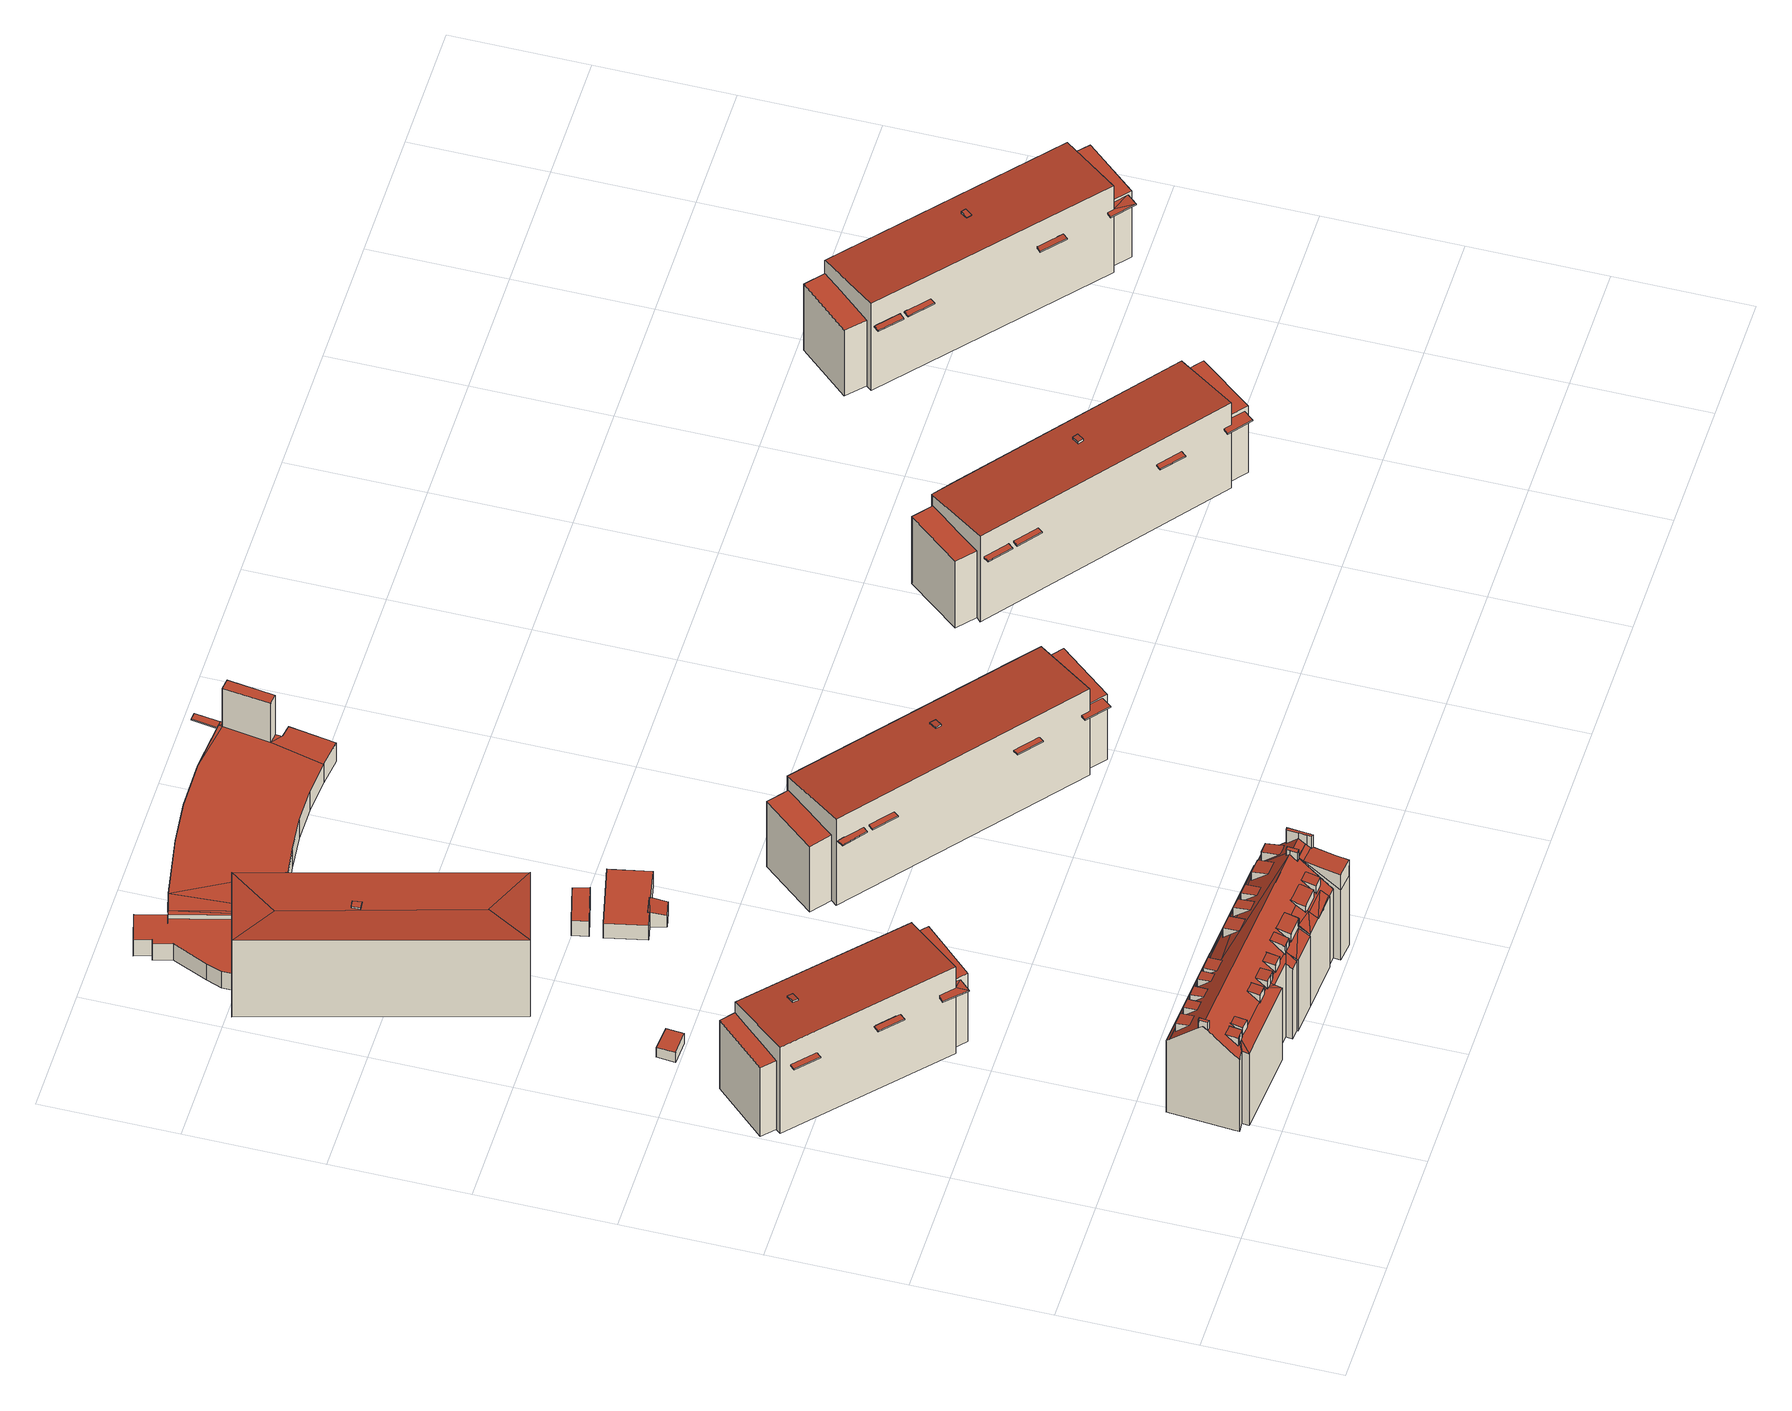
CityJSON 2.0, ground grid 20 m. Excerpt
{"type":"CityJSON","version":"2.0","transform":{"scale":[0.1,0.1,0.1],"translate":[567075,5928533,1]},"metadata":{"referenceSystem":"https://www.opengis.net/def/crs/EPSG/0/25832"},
"CityObjects":{
"building1":{"type":"Building","attributes":{"Grundfläche 2D":"353.956125","Grundhöhe NN":"1.673"},"children":["building1-1","building1-2","building1-3","building1-4","building1-5","building1-6"],"geometry":[{"type":"Solid","lod":"3","boundaries":[[[[0,1,2,3,4]],[[5,6,7,8]],[[9,10,11,12]],[[13,4,3,7,6,14]],[[15,16,17,0,4,13]],[[15,18,19,20,9,12,21,22,2,1,0,17,16]],[[7,3,2,22,23]],[[8,7,23,24]],[[5,8,24,25]],[[6,5,25,14]],[[9,20,19,18,26,10]],[[11,10,26,27]],[[12,11,27,21]],[[26,18,15,13,14,25,24,23,22,21,27]]]],"semantics":{"surfaces":[{"type":"RoofSurface"},{"type":"WallSurface"},{"type":"GroundSurface"}],"values":[[0,0,0,1,1,1,1,1,1,1,1,1,1,2]]}}]},
"building1-1":{"type":"BuildingInstallation","parents":["building1"],"geometry":[{"type":"MultiSurface","lod":"3","boundaries":[[[28,29,30,31]],[[31,30,32,33]],[[28,31,33,34]],[[29,28,34,35]],[[30,29,35,32]]],"semantics":{"surfaces":[{"type":"RoofSurface"},{"type":"WallSurface"}],"values":[0,1,1,1,1]}}]},
"building1-2":{"type":"BuildingInstallation","parents":["building1"],"geometry":[{"type":"MultiSurface","lod":"3","boundaries":[[[36,37,38,39]],[[40,41,38,37]],[[41,42,39,38]],[[42,43,36,39]],[[43,40,37,36]],[[40,43,42,41]]],"semantics":{"surfaces":[{"type":"RoofSurface"},{"type":"WallSurface"},{"type":"OuterCeilingSurface"}],"values":[0,1,1,1,1,2]}}]},
"building1-3":{"type":"BuildingInstallation","parents":["building1"],"geometry":[{"type":"MultiSurface","lod":"3","boundaries":[[[44,45,46,47]],[[48,49,45,44]],[[49,50,46,45]],[[50,51,47,46]],[[51,48,44,47]],[[49,48,51,50]]],"semantics":{"surfaces":[{"type":"RoofSurface"},{"type":"WallSurface"},{"type":"OuterCeilingSurface"}],"values":[0,1,1,1,1,2]}}]},
"building1-4":{"type":"BuildingInstallation","parents":["building1"],"geometry":[{"type":"MultiSurface","lod":"3","boundaries":[[[52,53,54,55]],[[56,57,55,54]],[[57,58,52,55]],[[58,59,53,52]],[[59,56,54,53]],[[59,58,57,56]]],"semantics":{"surfaces":[{"type":"RoofSurface"},{"type":"WallSurface"},{"type":"OuterCeilingSurface"}],"values":[0,1,1,1,1,2]}}]},
"building1-5":{"type":"BuildingInstallation","parents":["building1"],"geometry":[{"type":"MultiSurface","lod":"3","boundaries":[[[20,17,60]],[[17,61,60]],[[17,62,63,61]],[[60,64,19,20]],[[20,19,16,17]],[[17,16,65,62]],[[63,62,65,66]],[[61,63,66,67]],[[60,61,67,64]],[[66,65,16,19,64,67]]],"semantics":{"surfaces":[{"type":"RoofSurface"},{"type":"WallSurface"},{"type":"OuterCeilingSurface"}],"values":[0,0,0,1,1,1,1,1,1,2]}}]},
"building1-6":{"type":"BuildingInstallation","parents":["building1"],"geometry":[{"type":"MultiSurface","lod":"3","boundaries":[[[68,69,70,71]],[[72,73,71,70]],[[73,74,68,71]],[[74,75,69,68]],[[75,72,70,69]],[[75,74,73,72]]],"semantics":{"surfaces":[{"type":"RoofSurface"},{"type":"WallSurface"},{"type":"OuterCeilingSurface"}],"values":[0,1,1,1,1,2]}}]},
"building2":{"type":"Building","attributes":{"Grundfläche 2D":"9.606628","Grundhöhe NN":"1.674"},"geometry":[{"type":"Solid","lod":"3","boundaries":[[[[76,77,78,79]],[[80,81,79,78]],[[81,82,76,79]],[[82,83,77,76]],[[83,80,78,77]],[[83,82,81,80]]]],"semantics":{"surfaces":[{"type":"RoofSurface"},{"type":"WallSurface"},{"type":"GroundSurface"}],"values":[[0,1,1,1,1,2]]}}]},
"building3":{"type":"Building","attributes":{"Grundfläche 2D":"370.224637","Grundhöhe NN":"1.742"},"children":["building3-1","building3-2","building3-3","building3-4","building3-5","building3-6","building3-7","building3-8","building3-9","building3-10","building3-11","building3-12","building3-13","building3-14","building3-15","building3-16","building3-17","building3-18","building3-19","building3-20"],"geometry":[{"type":"Solid","lod":"3","boundaries":[[[[84,85,86]],[[87,88,84,89,90,91]],[[92,93,88,87,91,94]],[[88,85,84]],[[95,90,89]],[[96,97,98,99]],[[100,101,99,98,97]],[[102,103,104,105,106,107,108,99,101,100,109,110]],[[111,112,102,110,109]],[[113,102,112,111]],[[114,115,116,117,118,102,113,111,119,120]],[[121,122,123,114,120,119]],[[124,125,126,127]],[[128,129,130]],[[131,94,91,132,91,90,133,134,135,136,97,96,99,108,107,106,105,104,103,102,118,117,116,115,114,137,138,139,140,141,142,143,144,145,146,147,148,149]],[[150,94,131]],[[92,94,150]],[[127,139,138,137,114,123,124,127,138]],[[90,95,133]],[[146,129,128]],[[146,145,129]],[[142,141,140,151,152,153,154,143]],[[155,156,153,152,151]],[[151,157,155]],[[156,155,157]],[[158,153,156]],[[114,123,122,124,123]],[[147,146,128]],[[140,139,151]],[[151,139,127,157]],[[157,127,126,156]],[[158,129,145,144,143,154,153]],[[159,160,136,135,134,133,95,89,84,86,161,162]],[[97,136,160,163]],[[100,97,163,164]],[[109,100,164,165]],[[111,109,165,166]],[[119,111,166,167]],[[121,119,167,168]],[[122,121,168,169]],[[124,122,169,170,125]],[[126,125,170,171]],[[172,173,130,129,158,156,126,171]],[[147,128,130,173,174]],[[148,147,174,175]],[[176,85,88,93,92,150,131,149,148,175,177]],[[86,85,176,161]],[[171,170,169,168,167,166,165,164,163,160,159,162,161,176,177,175,174,173,172]]]],"semantics":{"surfaces":[{"type":"RoofSurface"},{"type":"WallSurface"},{"type":"GroundSurface"}],"values":[[0,0,0,0,0,0,0,0,0,0,0,0,0,0,0,0,0,0,0,0,0,0,0,0,0,0,1,1,1,1,1,1,1,1,1,1,1,1,1,1,1,1,1,1,1,1,1,2]]}}]},
"building3-1":{"type":"BuildingInstallation","parents":["building3"],"geometry":[{"type":"MultiSurface","lod":"3","boundaries":[[[178,179,180,181]],[[179,182,180]],[[181,183,178]],[[179,178,183,182]]],"semantics":{"surfaces":[{"type":"RoofSurface"},{"type":"WallSurface"}],"values":[0,1,1,1]}}]},
"building3-2":{"type":"BuildingInstallation","parents":["building3"],"geometry":[{"type":"MultiSurface","lod":"3","boundaries":[[[184,185,186,187]],[[185,188,186]],[[187,189,184]],[[185,184,189,188]]],"semantics":{"surfaces":[{"type":"RoofSurface"},{"type":"WallSurface"}],"values":[0,1,1,1]}}]},
"building3-3":{"type":"BuildingInstallation","parents":["building3"],"geometry":[{"type":"MultiSurface","lod":"3","boundaries":[[[190,191,192,193,194,195,196,197,198]],[[199,200,137,191,190,198]],[[195,194,193,192,115,201]],[[197,196,195,201,120,123]],[[123,199,198,197]]],"semantics":{"surfaces":[{"type":"RoofSurface"},{"type":"WallSurface"}],"values":[0,1,1,1,1]}}]},
"building3-4":{"type":"BuildingInstallation","parents":["building3"],"geometry":[{"type":"MultiSurface","lod":"3","boundaries":[[[202,203,204,205,206,207,208,209,210]],[[211,202,210]],[[212,208,207,206,205,142,213]],[[211,210,209,208,212,154,144]]],"semantics":{"surfaces":[{"type":"RoofSurface"},{"type":"WallSurface"}],"values":[0,1,1,1]}}]},
"building3-5":{"type":"BuildingInstallation","parents":["building3"],"geometry":[{"type":"MultiSurface","lod":"3","boundaries":[[[214,215,216,217,218,219,220]],[[215,214,220,221,132]],[[222,217,216]],[[223,221,220,219,218,217,222,224]]],"semantics":{"surfaces":[{"type":"RoofSurface"},{"type":"WallSurface"}],"values":[0,1,1,1]}}]},
"building3-6":{"type":"BuildingInstallation","parents":["building3"],"geometry":[{"type":"MultiSurface","lod":"3","boundaries":[[[225,226,227,228]],[[228,227,229]],[[226,225,230,231]],[[229,227,226,231]]],"semantics":{"surfaces":[{"type":"RoofSurface"},{"type":"WallSurface"}],"values":[0,1,1,1]}}]},
"building3-7":{"type":"BuildingInstallation","parents":["building3"],"geometry":[{"type":"MultiSurface","lod":"3","boundaries":[[[232,233,234,235,236,237]],[[238,237,236,239]],[[240,235,234,233,87]],[[240,239,236,235]]],"semantics":{"surfaces":[{"type":"RoofSurface"},{"type":"WallSurface"}],"values":[0,1,1,1]}}]},
"building3-8":{"type":"BuildingInstallation","parents":["building3"],"geometry":[{"type":"MultiSurface","lod":"3","boundaries":[[[241,242,243,244,245]],[[241,245,246,106,242]],[[107,244,243]],[[107,246,245,244]]],"semantics":{"surfaces":[{"type":"RoofSurface"},{"type":"WallSurface"}],"values":[0,1,1,1]}}]},
"building3-9":{"type":"BuildingInstallation","parents":["building3"],"geometry":[{"type":"MultiSurface","lod":"3","boundaries":[[[247,248,249,250,251,252]],[[253,247,252]],[[251,250,254]],[[254,253,252,251]]],"semantics":{"surfaces":[{"type":"RoofSurface"},{"type":"WallSurface"}],"values":[0,1,1,1]}}]},
"building3-10":{"type":"BuildingInstallation","parents":["building3"],"geometry":[{"type":"MultiSurface","lod":"3","boundaries":[[[255,256,257,258]],[[256,259,257]],[[258,260,255]],[[256,255,260,259]]],"semantics":{"surfaces":[{"type":"RoofSurface"},{"type":"WallSurface"}],"values":[0,1,1,1]}}]},
"building3-11":{"type":"BuildingInstallation","parents":["building3"],"geometry":[{"type":"MultiSurface","lod":"3","boundaries":[[[261,262,263,264,265,266]],[[262,261,266,267,104]],[[105,268,265,264,263]],[[268,267,266,265]]],"semantics":{"surfaces":[{"type":"RoofSurface"},{"type":"WallSurface"}],"values":[0,1,1,1]}}]},
"building3-12":{"type":"BuildingInstallation","parents":["building3"],"geometry":[{"type":"MultiSurface","lod":"3","boundaries":[[[269,270,271]],[[270,269,272,273,274,275,276]],[[271,152,277,141,272,269]],[[274,273,138]],[[138,278,275,274]],[[278,127,157,276,275]],[[157,155,270,276]],[[155,152,271,270]]],"semantics":{"surfaces":[{"type":"RoofSurface"},{"type":"WallSurface"}],"values":[0,0,1,1,1,1,1,1]}}]},
"building3-13":{"type":"BuildingInstallation","parents":["building3"],"geometry":[{"type":"MultiSurface","lod":"3","boundaries":[[[279,280,281,282,283]],[[284,279,283,285]],[[286,287,282,281,280,288]],[[287,285,283,282]]],"semantics":{"surfaces":[{"type":"RoofSurface"},{"type":"WallSurface"}],"values":[0,1,1,1]}}]},
"building3-14":{"type":"BuildingInstallation","parents":["building3"],"geometry":[{"type":"MultiSurface","lod":"3","boundaries":[[[289,290,291,292,293,294]],[[133,295,289,294]],[[295,296,90,297,292,291,290,289]],[[293,292,297,89]],[[89,95,133,294,293]]],"semantics":{"surfaces":[{"type":"RoofSurface"},{"type":"WallSurface"}],"values":[0,1,1,1,1]}}]},
"building3-15":{"type":"BuildingInstallation","parents":["building3"],"geometry":[{"type":"MultiSurface","lod":"3","boundaries":[[[298,299,300,301]],[[300,302,303,301]],[[304,299,298,305]],[[304,302,300,299]]],"semantics":{"surfaces":[{"type":"RoofSurface"},{"type":"WallSurface"}],"values":[0,1,1,1]}}]},
"building3-16":{"type":"BuildingInstallation","parents":["building3"],"geometry":[{"type":"MultiSurface","lod":"3","boundaries":[[[306,307,308,309,310,311,312,313]],[[108,307,306]],[[309,308,314,310]],[[314,96,311,310]],[[101,108,306,313,312,311,96,98]]],"semantics":{"surfaces":[{"type":"RoofSurface"},{"type":"WallSurface"}],"values":[0,1,1,1,1]}}]},
"building3-17":{"type":"BuildingInstallation","parents":["building3"],"geometry":[{"type":"MultiSurface","lod":"3","boundaries":[[[315,316,317,318,319]],[[320,321,316,315,319]],[[322,318,317,323]],[[322,320,319,318]]],"semantics":{"surfaces":[{"type":"RoofSurface"},{"type":"WallSurface"}],"values":[0,1,1,1]}}]},
"building3-18":{"type":"BuildingInstallation","parents":["building3"],"geometry":[{"type":"MultiSurface","lod":"3","boundaries":[[[324,325,326,327,328,329,330,331,332,333]],[[334,118,327,326,325]],[[103,335,331,330,329]],[[113,324,333,332,331,335,110,112]],[[113,334,325,324]]],"semantics":{"surfaces":[{"type":"RoofSurface"},{"type":"WallSurface"}],"values":[0,1,1,1,1]}}]},
"building3-19":{"type":"BuildingInstallation","parents":["building3"],"geometry":[{"type":"MultiSurface","lod":"3","boundaries":[[[336,337,338,339,340,341]],[[339,131,150,92,340]],[[341,340,92,342]],[[342,91,336,341]],[[337,336,91,343]],[[339,338,337,343,344,131]]],"semantics":{"surfaces":[{"type":"RoofSurface"},{"type":"WallSurface"}],"values":[0,1,1,1,1,1]}}]},
"building3-20":{"type":"BuildingInstallation","parents":["building3"],"geometry":[{"type":"MultiSurface","lod":"3","boundaries":[[[345,346,347,348,349,350]],[[351,116,346,345,350]],[[117,352,349,348,347]],[[352,351,350,349]]],"semantics":{"surfaces":[{"type":"RoofSurface"},{"type":"WallSurface"}],"values":[0,1,1,1]}}]},
"building4":{"type":"Building","attributes":{"Grundfläche 2D":"482.556884","Grundhöhe NN":"1.770"},"children":["building4-1"],"geometry":[{"type":"Solid","lod":"3","boundaries":[[[[353,354,355]],[[356,357,354,353]],[[358,357,356]],[[354,357,358,359,355]],[[353,355,360,361]],[[356,353,361,362]],[[358,356,362,363]],[[355,359,358,363,360]],[[361,360,363,362]]]],"semantics":{"surfaces":[{"type":"RoofSurface"},{"type":"WallSurface"},{"type":"GroundSurface"}],"values":[[0,0,0,0,1,1,1,1,2]]}}]},
"building4-1":{"type":"BuildingInstallation","parents":["building4"],"geometry":[{"type":"MultiSurface","lod":"3","boundaries":[[[364,365,366,367]],[[367,366,368,369]],[[364,367,369,370]],[[365,364,370,371]],[[366,365,371,368]]],"semantics":{"surfaces":[{"type":"RoofSurface"},{"type":"WallSurface"}],"values":[0,1,1,1,1]}}]},
"building5":{"type":"Building","attributes":{"Grundfläche 2D":"34.610165","Grundhöhe NN":"1.670"},"children":["building5-1","building5-2"],"geometry":[{"type":"MultiSurface","lod":"3","boundaries":[[[372,373,374,375,376,377,378,379,380]],[[381,382,383,384,385,386,387,388,150,389,390,391]],[[392,390,389,150,393,394]],[[394,395,392,394,393]],[[379,378,396,397,398,395,394,393,399,380]],[[374,400,401,402,376,375]],[[403,373,372,380]],[[403,400,374,373]],[[385,384,383,382,404,177]],[[399,393,150,388,387,386,385,177,405,403,380]],[[400,403,405,406]],[[402,401,400,406,407,408,409,410,411,412,404,382,381,391,390,392,395,398,397,396]],[[411,410,409,408,407,406,405,177,404,412]]],"semantics":{"surfaces":[{"type":"RoofSurface"},{"type":"WallSurface"},{"type":"GroundSurface"}],"values":[0,0,0,0,0,1,1,1,1,1,1,1,2]}}]},
"building5-1":{"type":"BuildingInstallation","parents":["building5"],"geometry":[{"type":"MultiSurface","lod":"3","boundaries":[[[413,414,415,416,417,418,419,420,421,422]],[[415,414,413,422,423,416]],[[417,418,417,416]],[[424,420,419]],[[422,421,420,424,423]]],"semantics":{"surfaces":[{"type":"RoofSurface"},{"type":"WallSurface"}],"values":[0,1,1,1,1]}}]},
"building5-2":{"type":"BuildingInstallation","parents":["building5"],"geometry":[{"type":"MultiSurface","lod":"3","boundaries":[[[425,426,427,428,429,430,431,432,433,434,435,436,437]],[[391,438,429,428]],[[429,438,389,430]],[[389,439,394,440,433,432,431,430]],[[377,435,434,433,440,441,378]],[[436,435,377,376]],[[397,398,395,392,390,391,428,427,426,425,437,436,376]],[[376,402,396]],[[376,396,397]]],"semantics":{"surfaces":[{"type":"RoofSurface"},{"type":"WallSurface"}],"values":[0,1,1,1,1,1,1,1,1]}}]},
"building6":{"type":"Building","attributes":{"Grundfläche 2D":"6.588589","Grundhöhe NN":"1.649"},"geometry":[{"type":"Solid","lod":"3","boundaries":[[[[442,443,444]],[[445,446,447,443,442,448]],[[449,450,444,443]],[[451,452,447,446]],[[450,453,454,448,442,444]],[[454,455,445,448]],[[455,451,446,445]],[[452,449,443,447]],[[451,455,454,453,450,449,452]]]],"semantics":{"surfaces":[{"type":"RoofSurface"},{"type":"WallSurface"},{"type":"GroundSurface"}],"values":[[0,0,1,1,1,1,1,1,2]]}}]},
"building7":{"type":"Building","attributes":{"Grundfläche 2D":"14.353168","Grundhöhe NN":"1.581"},"geometry":[{"type":"Solid","lod":"3","boundaries":[[[[456,457,458,459]],[[460,461,459,458]],[[461,462,456,459]],[[462,463,457,456]],[[463,460,458,457]],[[463,462,461,460]]]],"semantics":{"surfaces":[{"type":"RoofSurface"},{"type":"WallSurface"},{"type":"GroundSurface"}],"values":[[0,1,1,1,1,2]]}}]},
"building8":{"type":"Building","attributes":{"Grundfläche 2D":"58.931678","Grundhöhe NN":"1.569"},"geometry":[{"type":"Solid","lod":"3","boundaries":[[[[464,465,466,467,444,443,447,446,468]],[[469,470,465,464]],[[470,471,466,465]],[[471,453,467,466]],[[453,450,444,467]],[[450,449,443,444]],[[449,452,447,443]],[[452,451,472,468,446,447]],[[472,469,464,468]],[[471,470,469,472,451,452,449,450,453]]]],"semantics":{"surfaces":[{"type":"RoofSurface"},{"type":"WallSurface"},{"type":"GroundSurface"}],"values":[[0,1,1,1,1,1,1,1,1,2]]}}]},
"building9":{"type":"Building","attributes":{"Grundfläche 2D":"646.373906","Grundhöhe NN":"1.787"},"children":["building9-1"],"geometry":[{"type":"Solid","lod":"3","boundaries":[[[[473,474,475,476,477,478,479,480,481,482,483,484,485,486,487,488,489,490]],[[491,492,493,494,495,496]],[[497,498,496]],[[498,491,496]],[[499,500,498,497,501,502,503,504,505,506,507]],[[508,509,503]],[[509,504,503]],[[508,510,511]],[[511,509,508]],[[500,499,512,513,514]],[[515,500,514]],[[516,517,518,519]],[[481,520,521,484,483,482]],[[522,517,516,515,523,524,525]],[[524,526,527,528,492,491,498,518,517,522,525]],[[518,498,500,519]],[[519,500,515,516]],[[480,479,529,360]],[[481,480,360,530]],[[484,531,532,485]],[[486,485,532,533]],[[490,489,534,535]],[[473,490,535,536]],[[474,473,536,537]],[[475,474,537,538]],[[479,478,539,529]],[[478,477,540,539]],[[476,475,538,541]],[[477,476,541,540]],[[528,492,528,527,526,527]],[[542,493,492,528,527,526,543,544]],[[545,494,493,542,544,543,546,547]],[[497,496,495,494,545,547,546,548,549]],[[501,497,549,550]],[[502,501,550,551]],[[503,502,551,552]],[[488,510,508,503,552,534,489]],[[510,488,487,511]],[[553,504,509,511,487,486,533]],[[505,504,553,554]],[[506,505,554,555]],[[507,506,555,556]],[[499,507,556,557]],[[512,499,557,558]],[[513,512,558,559]],[[514,513,559,560]],[[515,514,560,523]],[[520,481,530,561]],[[521,520,561,562]],[[484,521,562,531]],[[554,553,533,532,531,562,561,530,360,529,539,540,541,538,537,536,535,534,552,551,550,549,548,546,543,526,524,523,560,559,558,557,556,555]]]],"semantics":{"surfaces":[{"type":"RoofSurface"},{"type":"WallSurface"},{"type":"GroundSurface"}],"values":[[0,0,0,0,0,0,0,0,0,0,0,0,0,1,1,1,1,1,1,1,1,1,1,1,1,1,1,1,1,1,1,1,1,1,1,1,1,1,1,1,1,1,1,1,1,1,1,1,1,1,2]]}}]},
"building9-1":{"type":"BuildingInstallation","parents":["building9"],"geometry":[{"type":"MultiSurface","lod":"3","boundaries":[[[563,564,545,542,528,522,565]],[[525,566,565,522]],[[567,547,545,564]],[[547,544,542,545]],[[527,525,522,528]],[[544,527,528,542]],[[566,568,563,565]],[[568,567,564,563]],[[568,566,525,527,544,547,567]]],"semantics":{"surfaces":[{"type":"RoofSurface"},{"type":"WallSurface"},{"type":"OuterCeilingSurface"}],"values":[0,1,1,1,1,1,1,1,2]}}]},
"building10":{"type":"Building","attributes":{"Grundfläche 2D":"526.673088","Grundhöhe NN":"1.873"},"children":["building10-1","building10-2","building10-3","building10-4","building10-5","building10-6","building10-7","building10-8"],"geometry":[{"type":"Solid","lod":"3","boundaries":[[[[569,570,571,572,573,574]],[[575,576,577,578]],[[579,580,581,582]],[[576,583,584,569,574,585,586,577]],[[587,588,570,569,584,589]],[[589,590,591,592,579,582,593,594,572,571,570,588,587]],[[574,573,572,594,585]],[[579,592,591,590,595,580]],[[581,580,595,596]],[[582,581,596,593]],[[578,577,586,597]],[[575,578,597,598]],[[576,575,598,583]],[[597,586,585,594,593,596,595,590,589,584,583,598]]]],"semantics":{"surfaces":[{"type":"RoofSurface"},{"type":"WallSurface"},{"type":"GroundSurface"}],"values":[[0,0,0,1,1,1,1,1,1,1,1,1,1,2]]}}]},
"building10-1":{"type":"BuildingInstallation","parents":["building10"],"geometry":[{"type":"MultiSurface","lod":"3","boundaries":[[[599,600,601,602]],[[602,601,603,604]],[[599,602,604,605]],[[600,599,605,606]],[[601,600,606,603]]],"semantics":{"surfaces":[{"type":"RoofSurface"},{"type":"WallSurface"}],"values":[0,1,1,1,1]}}]},
"building10-2":{"type":"BuildingInstallation","parents":["building10"],"geometry":[{"type":"MultiSurface","lod":"3","boundaries":[[[607,608,609,610]],[[611,612,610,609]],[[612,613,607,610]],[[613,614,608,607]],[[614,611,609,608]],[[614,613,612,611]]],"semantics":{"surfaces":[{"type":"RoofSurface"},{"type":"WallSurface"},{"type":"OuterCeilingSurface"}],"values":[0,1,1,1,1,2]}}]},
"building10-3":{"type":"BuildingInstallation","parents":["building10"],"geometry":[{"type":"MultiSurface","lod":"3","boundaries":[[[615,616,617,618]],[[618,617,619,620]],[[615,618,620,621]],[[616,615,621,622]],[[622,619,617,616]],[[622,621,620,619]]],"semantics":{"surfaces":[{"type":"RoofSurface"},{"type":"WallSurface"},{"type":"OuterCeilingSurface"}],"values":[0,1,1,1,1,2]}}]},
"building10-4":{"type":"BuildingInstallation","parents":["building10"],"geometry":[{"type":"MultiSurface","lod":"3","boundaries":[[[623,624,625,626]],[[627,628,624,623]],[[628,629,625,624]],[[629,630,626,625]],[[630,627,623,626]],[[628,627,630,629]]],"semantics":{"surfaces":[{"type":"RoofSurface"},{"type":"WallSurface"},{"type":"OuterCeilingSurface"}],"values":[0,1,1,1,1,2]}}]},
"building10-5":{"type":"BuildingInstallation","parents":["building10"],"geometry":[{"type":"MultiSurface","lod":"3","boundaries":[[[631,632,633,634]],[[635,636,634,633]],[[636,637,631,634]],[[637,638,632,631]],[[638,635,633,632]],[[638,637,636,635]]],"semantics":{"surfaces":[{"type":"RoofSurface"},{"type":"WallSurface"},{"type":"OuterCeilingSurface"}],"values":[0,1,1,1,1,2]}}]},
"building10-6":{"type":"BuildingInstallation","parents":["building10"],"geometry":[{"type":"MultiSurface","lod":"3","boundaries":[[[639,640,641,642]],[[643,644,641,640]],[[644,645,642,641]],[[645,646,639,642]],[[646,643,640,639]],[[643,646,645,644]]],"semantics":{"surfaces":[{"type":"RoofSurface"},{"type":"WallSurface"},{"type":"OuterCeilingSurface"}],"values":[0,1,1,1,1,2]}}]},
"building10-7":{"type":"BuildingInstallation","parents":["building10"],"geometry":[{"type":"MultiSurface","lod":"3","boundaries":[[[647,648,649,650]],[[651,652,649,648]],[[652,653,650,649]],[[653,654,647,650]],[[654,651,648,647]],[[651,654,653,652]]],"semantics":{"surfaces":[{"type":"RoofSurface"},{"type":"WallSurface"},{"type":"OuterCeilingSurface"}],"values":[0,1,1,1,1,2]}}]},
"building10-8":{"type":"BuildingInstallation","parents":["building10"],"geometry":[{"type":"MultiSurface","lod":"3","boundaries":[[[655,656,657,592,588,658]],[[659,591,592,657]],[[591,587,588,592]],[[587,660,658,588]],[[660,661,655,658]],[[661,662,656,655]],[[662,659,657,656]],[[591,659,662,661,660,587]]],"semantics":{"surfaces":[{"type":"RoofSurface"},{"type":"WallSurface"},{"type":"OuterCeilingSurface"}],"values":[0,1,1,1,1,1,1,2]}}]},
"building11":{"type":"Building","attributes":{"Grundfläche 2D":"525.790250","Grundhöhe NN":"1.828"},"children":["building11-1","building11-2","building11-3","building11-4","building11-5","building11-6","building11-7","building11-8"],"geometry":[{"type":"Solid","lod":"3","boundaries":[[[[663,664,665,666,667,668,669]],[[670,671,672,673]],[[674,675,676,677]],[[671,678,679,664,663,669,680,681,672]],[[682,683,665,664,679,684]],[[684,685,686,687,674,677,688,689,667,666,665,683,682]],[[669,668,667,689,680]],[[674,687,686,685,690,675]],[[676,675,690,691]],[[677,676,691,688]],[[673,672,681,692]],[[670,673,692,693]],[[671,670,693,678]],[[680,689,688,691,690,685,684,679,678,693,692,681]]]],"semantics":{"surfaces":[{"type":"RoofSurface"},{"type":"WallSurface"},{"type":"GroundSurface"}],"values":[[0,0,0,1,1,1,1,1,1,1,1,1,1,2]]}}]},
"building11-1":{"type":"BuildingInstallation","parents":["building11"],"geometry":[{"type":"MultiSurface","lod":"3","boundaries":[[[694,695,696,697]],[[697,696,698,699]],[[694,697,699,700]],[[695,694,700,701]],[[696,695,701,698]]],"semantics":{"surfaces":[{"type":"RoofSurface"},{"type":"WallSurface"}],"values":[0,1,1,1,1]}}]},
"building11-2":{"type":"BuildingInstallation","parents":["building11"],"geometry":[{"type":"MultiSurface","lod":"3","boundaries":[[[702,703,704,705]],[[706,707,705,704]],[[707,708,702,705]],[[708,709,703,702]],[[709,706,704,703]],[[709,708,707,706]]],"semantics":{"surfaces":[{"type":"RoofSurface"},{"type":"WallSurface"},{"type":"OuterCeilingSurface"}],"values":[0,1,1,1,1,2]}}]},
"building11-3":{"type":"BuildingInstallation","parents":["building11"],"geometry":[{"type":"MultiSurface","lod":"3","boundaries":[[[710,711,712,713]],[[714,715,713,712]],[[715,716,710,713]],[[716,717,711,710]],[[717,714,712,711]],[[717,716,715,714]]],"semantics":{"surfaces":[{"type":"RoofSurface"},{"type":"WallSurface"},{"type":"OuterCeilingSurface"}],"values":[0,1,1,1,1,2]}}]},
"building11-4":{"type":"BuildingInstallation","parents":["building11"],"geometry":[{"type":"MultiSurface","lod":"3","boundaries":[[[718,719,720,721]],[[722,723,721,720]],[[724,722,720,719]],[[723,725,718,721]],[[725,724,719,718]],[[724,725,723,722]]],"semantics":{"surfaces":[{"type":"RoofSurface"},{"type":"WallSurface"},{"type":"OuterCeilingSurface"}],"values":[0,1,1,1,1,2]}}]},
"building11-5":{"type":"BuildingInstallation","parents":["building11"],"geometry":[{"type":"MultiSurface","lod":"3","boundaries":[[[726,727,728,729]],[[730,731,728,727]],[[731,732,729,728]],[[732,733,726,729]],[[733,730,727,726]],[[730,733,732,731]]],"semantics":{"surfaces":[{"type":"RoofSurface"},{"type":"WallSurface"},{"type":"OuterCeilingSurface"}],"values":[0,1,1,1,1,2]}}]},
"building11-6":{"type":"BuildingInstallation","parents":["building11"],"geometry":[{"type":"MultiSurface","lod":"3","boundaries":[[[734,735,736,737]],[[737,736,738,739]],[[734,737,739,740]],[[735,734,740,741]],[[741,738,736,735]],[[741,740,739,738]]],"semantics":{"surfaces":[{"type":"RoofSurface"},{"type":"WallSurface"},{"type":"OuterCeilingSurface"}],"values":[0,1,1,1,1,2]}}]},
"building11-7":{"type":"BuildingInstallation","parents":["building11"],"geometry":[{"type":"MultiSurface","lod":"3","boundaries":[[[742,743,744,745]],[[746,747,744,743]],[[747,748,745,744]],[[748,749,742,745]],[[749,746,743,742]],[[746,749,748,747]]],"semantics":{"surfaces":[{"type":"RoofSurface"},{"type":"WallSurface"},{"type":"OuterCeilingSurface"}],"values":[0,1,1,1,1,2]}}]},
"building11-8":{"type":"BuildingInstallation","parents":["building11"],"geometry":[{"type":"MultiSurface","lod":"3","boundaries":[[[750,751,752,753,687,683]],[[751,750,754,755]],[[752,751,755,756]],[[753,752,756,757]],[[753,757,686,687]],[[687,686,682,683]],[[750,683,682,754]],[[682,686,757,756,755,754]]],"semantics":{"surfaces":[{"type":"RoofSurface"},{"type":"WallSurface"},{"type":"OuterCeilingSurface"}],"values":[0,1,1,1,1,1,1,2]}}]},
"building12":{"type":"Building","attributes":{"Grundfläche 2D":"503.104756","Grundhöhe NN":"1.823"},"children":["building12-1","building12-2","building12-3","building12-4","building12-5"],"geometry":[{"type":"Solid","lod":"3","boundaries":[[[[758,759,760,761,762,763]],[[764,765,766,767]],[[768,769,770,771]],[[772,773,758,763,762,774,775]],[[775,776,777,778,764,767,779,780,759,758,773,772]],[[760,759,780,781]],[[782,774,762,761,760,781,783,770,769]],[[764,778,777,776,784,765]],[[766,765,784,785]],[[767,766,785,779]],[[771,770,783,786]],[[768,771,786,787]],[[769,768,787,782]],[[781,780,779,785,784,776,775,774,782,787,786,783]]]],"semantics":{"surfaces":[{"type":"RoofSurface"},{"type":"WallSurface"},{"type":"GroundSurface"}],"values":[[0,0,0,1,1,1,1,1,1,1,1,1,1,2]]}}]},
"building12-1":{"type":"BuildingInstallation","parents":["building12"],"geometry":[{"type":"MultiSurface","lod":"3","boundaries":[[[788,789,790,791]],[[791,790,792,793]],[[788,791,793,794]],[[789,788,794,795]],[[790,789,795,792]]],"semantics":{"surfaces":[{"type":"RoofSurface"},{"type":"WallSurface"}],"values":[0,1,1,1,1]}}]},
"building12-2":{"type":"BuildingInstallation","parents":["building12"],"geometry":[{"type":"MultiSurface","lod":"3","boundaries":[[[796,797,798,799]],[[800,801,799,798]],[[801,802,796,799]],[[802,803,797,796]],[[803,800,798,797]],[[803,802,801,800]]],"semantics":{"surfaces":[{"type":"RoofSurface"},{"type":"WallSurface"},{"type":"OuterCeilingSurface"}],"values":[0,1,1,1,1,2]}}]},
"building12-3":{"type":"BuildingInstallation","parents":["building12"],"geometry":[{"type":"MultiSurface","lod":"3","boundaries":[[[804,805,806,807]],[[808,809,806,805]],[[809,810,807,806]],[[810,811,804,807]],[[811,808,805,804]],[[809,808,811,810]]],"semantics":{"surfaces":[{"type":"RoofSurface"},{"type":"WallSurface"},{"type":"OuterCeilingSurface"}],"values":[0,1,1,1,1,2]}}]},
"building12-4":{"type":"BuildingInstallation","parents":["building12"],"geometry":[{"type":"MultiSurface","lod":"3","boundaries":[[[812,813,814,815]],[[812,816,817,813]],[[814,813,817,818]],[[815,814,818,819]],[[812,815,819,816]],[[817,816,819,818]]],"semantics":{"surfaces":[{"type":"RoofSurface"},{"type":"WallSurface"},{"type":"OuterCeilingSurface"}],"values":[0,1,1,1,1,2]}}]},
"building12-5":{"type":"BuildingInstallation","parents":["building12"],"geometry":[{"type":"MultiSurface","lod":"3","boundaries":[[[773,820,778]],[[821,822,773,823]],[[822,820,773]],[[820,824,777,778]],[[778,777,772,773]],[[773,772,825,823]],[[826,821,823,825]],[[822,821,826,827]],[[822,827,824,820]],[[826,825,772,777,824,827]]],"semantics":{"surfaces":[{"type":"RoofSurface"},{"type":"WallSurface"},{"type":"OuterCeilingSurface"}],"values":[0,0,0,1,1,1,1,1,1,2]}}]}
},
"vertices":[
[218,454,175],[291,534,161],[292,535,161],[91,721,161],[16,638,175],[4,662,140],[22,645,140],[91,721,140],[72,737,140],[224,461,140],[243,444,140],[310,517,140],[291,534,140],[16,638,7],[22,645,7],[218,454,7],[218,454,131],[218,454,135],[224,461,7],[224,461,131],[224,461,137],[291,534,7],[292,535,7],[91,721,7],[72,737,7],[4,662,7],[243,444,7],[310,517,7],
[114,656,168],[105,646,170],[111,640,170],[120,650,168],[111,640,167],[120,650,165],[114,656,165],[105,646,167],
[236,598,39],[230,592,39],[250,574,39],[256,580,39],[230,592,37],[250,574,37],[256,580,37],[236,598,37],
[130,696,39],[124,690,39],[144,672,39],[150,678,39],[130,696,37],[124,690,37],[144,672,37],[150,678,37],
[117,532,133],[147,504,133],[154,512,133],[124,539,133],[154,512,131],[124,539,131],[117,532,131],[147,504,131],
[234,452,135],[220,436,133],[199,471,135],[191,464,133],[234,452,131],[199,471,131],[191,464,131],[220,436,131],
[21,620,133],[51,592,133],[58,600,133],[28,628,133],[58,600,131],[28,628,131],[21,620,131],[51,592,131],
[104,833,26],[102,806,26],[138,804,26],[140,830,26],[138,804,7],[140,830,7],[104,833,7],[102,806,7],
[191,152,151],[527,131,146],[192,157,146],[329,121,169],[527,129,147],[189,112,187],[192,106,193],[517,79,193],[523,84,189],[526,122,154],[523,79,193],[188,106,193],[207,60,154],[199,55,149],[211,60,154],[212,61,155],[198,45,147],[212,60,155],[313,52,155],[311,53,155],[300,54,155],[284,55,155],[236,59,155],[221,60,155],[217,60,155],[324,35,147],[314,51,154],[324,45,150],[315,51,154],[322,50,154],[382,46,155],[377,47,155],[358,49,155],[342,50,155],[330,51,155],[365,42,150],[380,46,154],[364,32,142],[380,31,142],[382,46,154],[380,31,145],[380,29,144],[426,25,144],[428,42,154],[502,21,145],[457,23,144],[502,20,144],[522,68,184],[511,47,164],[188,99,187],[185,60,152],[185,57,150],[185,54,147],[393,46,155],[401,45,155],[428,43,155],[429,55,166],[432,55,166],[455,53,166],[459,53,166],[458,39,154],[458,37,152],[503,33,152],[502,21,141],[519,20,141],[522,66,182],[523,78,193],[428,43,158],[431,42,158],[458,37,156],[458,39,158],[429,42,158],[426,25,148],[428,42,158],[457,23,148],[185,57,7],[185,54,7],[192,157,7],[185,60,7],[199,55,7],[198,45,7],[324,35,7],[324,45,7],[365,42,7],[364,32,7],[380,31,7],[380,29,7],[426,25,7],[457,23,7],[502,20,7],[502,21,7],[519,20,7],[527,131,7],[527,129,7],
[516,123,171],[493,125,171],[492,101,175],[514,99,175],[493,125,154],[516,123,154],
[441,129,171],[425,131,171],[423,106,175],[439,105,175],[425,131,153],[441,129,154],
[393,46,169],[395,67,174],[379,69,174],[378,51,170],[377,47,169],[377,46,169],[380,46,169],[382,46,169],[393,45,169],[393,45,154],[393,45,155],[377,46,154],
[488,59,173],[481,59,173],[480,59,173],[456,61,173],[455,53,172],[455,51,171],[454,39,169],[458,39,169],[486,37,169],[486,37,154],[454,39,158],[455,51,165],
[511,47,171],[511,57,173],[495,58,173],[494,36,169],[503,35,169],[504,35,169],[510,35,169],[510,35,154],[494,36,153],[504,35,154],[503,35,154],
[223,127,171],[224,147,169],[205,148,169],[204,129,171],[205,148,153],[224,144,155],[224,147,153],
[311,120,171],[329,119,171],[329,121,171],[331,139,169],[311,140,169],[309,120,171],[310,125,166],[311,140,153],[331,139,153],
[236,59,169],[237,77,171],[223,78,171],[221,60,169],[236,58,169],[236,58,155],
[383,111,174],[387,110,174],[400,109,174],[406,109,174],[408,132,171],[385,134,171],[385,134,153],[408,132,153],
[469,127,171],[453,128,171],[451,106,174],[467,104,174],[453,128,154],[469,127,154],
[300,54,169],[301,71,171],[285,72,171],[284,55,169],[284,54,169],[300,53,169],[300,53,155],[284,54,154],
[431,44,170],[429,42,169],[431,42,169],[433,64,173],[402,66,174],[401,45,169],[401,44,169],[428,42,169],[431,44,159],[401,44,154],
[289,123,170],[304,122,170],[305,140,169],[306,141,169],[290,142,169],[289,130,164],[290,142,153],[305,140,153],[306,141,153],[305,126,166],
[192,98,203],[192,104,203],[192,106,203],[193,112,203],[189,112,203],[188,99,203],[192,98,187],[192,104,192],[193,112,187],
[249,125,171],[251,145,169],[235,146,169],[234,126,171],[235,146,153],[235,142,157],[251,145,153],[250,138,159],
[217,60,169],[218,79,171],[202,80,171],[202,76,171],[201,61,169],[207,60,169],[211,60,169],[212,60,169],[201,61,154],
[260,141,169],[259,124,171],[274,123,171],[276,143,169],[260,144,169],[260,144,153],[259,136,160],[276,143,153],[275,133,162],
[322,50,169],[330,50,169],[330,51,169],[331,69,170],[330,69,170],[312,70,170],[311,53,169],[311,51,169],[314,51,169],[315,51,169],[330,50,154],[311,51,154],
[517,79,201],[516,68,201],[521,68,201],[522,68,201],[523,84,201],[518,84,201],[518,84,189],[516,68,184],[521,68,184],
[358,49,169],[359,67,171],[343,69,171],[342,50,169],[342,49,169],[358,48,169],[358,48,154],[342,49,154],
[20,1393,157],[90,1354,153],[138,1426,157],[128,1013,157],[170,1082,153],[245,1046,157],[184,1261,157],[138,1426,8],[20,1393,8],[128,1013,8],[245,1046,8],
[124,1245,156],[135,1246,156],[133,1259,156],[123,1258,156],[133,1259,154],[123,1258,153],[124,1245,153],[135,1246,154],
[520,36,177],[518,9,173],[547,6,173],[548,25,175],[550,56,180],[547,57,180],[547,59,181],[542,59,181],[522,61,181],[553,94,176],[555,127,144],[548,128,144],[531,129,144],[527,129,144],[526,117,156],[524,96,176],[523,84,188],[548,76,193],[552,76,193],[553,93,177],[551,66,186],[522,68,186],[547,66,186],[551,63,184],[550,58,181],[550,59,181],[550,60,182],[522,66,184],[547,6,144],[547,13,149],[550,56,179],[518,9,144],[555,127,7],[518,9,7],[547,6,7],[550,59,7],[550,60,7],[551,63,7],[551,66,7],[553,93,7],[553,94,7],
[531,119,171],[530,113,173],[529,100,175],[529,96,176],[536,95,176],[537,95,176],[546,95,176],[547,121,171],[536,122,171],[531,122,171],[531,122,151],[547,121,151],
[550,60,204],[551,63,204],[551,66,204],[553,93,204],[549,93,204],[548,76,204],[548,75,204],[547,66,204],[547,64,204],[547,60,204],[547,57,204],[550,56,204],[550,59,204],[549,93,177],[548,75,192],[547,64,184],[547,60,181],
[328,905,34],[353,913,35],[327,908,35],[358,888,29],[354,911,35],[353,911,35],[334,883,29],[353,913,6],[327,908,6],[354,911,6],[353,911,6],[328,905,6],[334,883,6],[358,888,6],
[285,1001,35],[290,978,35],[349,993,35],[342,1016,35],[349,993,6],[342,1016,6],[285,1001,6],[290,978,6],
[387,981,35],[292,959,35],[305,900,35],[328,905,35],[400,921,35],[387,981,6],[292,959,6],[305,900,6],[400,921,6],
[91,1548,40],[98,1524,40],[90,1522,40],[98,1495,40],[75,1443,40],[67,1420,40],[67,1406,40],[138,1426,40],[143,1406,40],[152,1408,40],[177,1318,40],[179,1319,40],[180,1319,40],[188,1368,40],[180,1366,40],[139,1514,40],[146,1516,40],[134,1560,40],[490,1536,48],[492,1536,48],[493,1542,48],[492,1542,48],[490,1542,48],[486,1542,48],[408,1549,48],[485,1537,48],[459,1390,44],[476,1468,46],[335,1548,48],[269,1541,48],[176,1524,48],[260,1383,44],[300,1389,44],[354,1394,44],[405,1394,44],[146,1516,48],[188,1368,46],[139,1514,48],[180,1366,46],[501,1385,44],[510,1453,46],[491,1456,46],[492,1466,46],[492,1466,122],[501,1535,122],[485,1537,122],[476,1468,122],[184,1261,40],[195,1265,40],[501,1535,37],[492,1466,8],[501,1535,8],[501,1535,35],[492,1536,8],[492,1536,35],[492,1536,37],[67,1406,8],[143,1406,8],[179,1319,8],[180,1319,8],[188,1368,8],[146,1516,8],[134,1560,8],[91,1548,8],[98,1524,8],[90,1522,8],[67,1420,8],[75,1443,8],[98,1495,8],[493,1542,37],[493,1542,8],[493,1542,35],[492,1542,37],[492,1542,8],[492,1542,35],[490,1542,8],[408,1549,8],[335,1548,8],[269,1541,8],[176,1524,8],[260,1383,8],[300,1389,8],[354,1394,8],[405,1394,8],[459,1390,8],[501,1385,8],[510,1453,8],[491,1456,8],[184,1261,8],[195,1265,8],
[496,1583,37],[490,1542,37],[507,1582,37],[507,1582,35],[490,1542,35],[496,1583,35],
[430,678,176],[747,419,176],[816,504,161],[817,505,161],[781,535,161],[501,765,161],[409,708,136],[437,686,136],[499,763,136],[472,785,136],[753,427,136],[780,404,136],[844,482,136],[816,504,136],[437,686,9],[430,678,9],[501,765,9],[499,763,9],[747,419,132],[747,419,134],[747,419,9],[753,427,9],[753,427,132],[753,427,134],[816,504,9],[817,505,9],[780,404,9],[844,482,9],[472,785,9],[409,708,9],
[639,608,168],[631,598,170],[638,592,170],[646,602,168],[638,592,167],[646,602,165],[639,608,165],[631,598,167],
[464,637,134],[496,611,134],[502,619,134],[471,645,134],[502,619,132],[471,645,132],[464,637,132],[496,611,132],
[426,668,134],[458,643,134],[464,650,134],[432,676,134],[464,650,132],[432,676,132],[426,668,132],[458,643,132],
[533,748,37],[528,742,37],[549,725,37],[553,731,37],[533,748,35],[528,742,35],[549,725,35],[553,731,35],
[646,489,134],[678,463,134],[684,471,134],[652,497,134],[684,471,132],[652,497,132],[646,489,132],[678,463,132],
[653,650,37],[648,644,37],[669,627,37],[674,633,37],[648,644,35],[669,627,35],[674,633,35],[653,650,35],
[765,559,37],[760,552,37],[781,535,37],[786,541,37],[760,552,35],[781,535,35],[786,541,35],[765,559,35],
[730,420,134],[762,394,134],[774,409,134],[737,428,134],[774,409,132],[737,428,132],[730,420,132],[762,394,132],
[1042,718,158],[974,633,174],[1296,379,174],[1364,466,158],[1365,467,158],[1071,699,158],[1044,720,158],[954,662,138],[980,639,138],[1042,718,138],[1016,739,138],[1302,387,138],[1329,365,138],[1391,444,138],[1364,466,138],[980,639,8],[974,633,8],[1044,720,8],[1042,718,8],[1296,379,130],[1296,379,132],[1296,379,8],[1302,387,8],[1302,387,130],[1302,387,132],[1364,466,8],[1365,467,8],[1329,365,8],[1391,444,8],[1016,739,8],[954,662,8],
[1186,566,167],[1178,556,169],[1185,551,169],[1193,561,167],[1185,551,165],[1193,561,163],[1186,566,163],[1178,556,165],
[1009,592,132],[1042,567,132],[1048,575,132],[1016,600,132],[1048,575,130],[1016,600,130],[1009,592,130],[1042,567,130],
[1193,448,132],[1225,422,132],[1232,430,132],[1200,455,132],[1232,430,130],[1200,455,130],[1193,448,130],[1225,422,130],
[1311,519,35],[1306,513,35],[1329,496,35],[1333,502,35],[1329,496,33],[1333,502,33],[1306,513,33],[1311,519,33],
[1076,705,35],[1071,699,35],[1093,682,35],[1098,688,35],[1071,699,33],[1093,682,33],[1098,688,33],[1076,705,33],
[972,622,132],[1003,597,132],[1010,605,132],[978,630,132],[1010,605,130],[978,630,130],[972,622,130],[1003,597,130],
[1198,609,35],[1193,602,35],[1215,585,35],[1220,592,35],[1193,602,33],[1215,585,33],[1220,592,33],[1198,609,33],
[1286,387,132],[1279,379,132],[1311,354,132],[1324,369,132],[1286,387,130],[1279,379,130],[1311,354,130],[1324,369,130],
[1627,634,177],[1701,719,160],[1409,970,160],[1408,969,161],[1336,885,177],[1407,824,177],[1634,642,136],[1661,619,136],[1726,694,136],[1700,718,136],[1316,917,136],[1342,893,136],[1408,969,136],[1382,991,136],[1627,634,130],[1627,634,132],[1336,885,8],[1627,634,8],[1634,642,8],[1634,642,130],[1634,642,132],[1700,718,8],[1701,719,8],[1409,970,8],[1342,893,8],[1408,969,8],[1661,619,8],[1726,694,8],[1382,991,8],[1316,917,8],
[1535,818,169],[1527,808,169],[1533,803,169],[1541,813,169],[1533,803,167],[1541,813,165],[1535,818,165],[1527,808,167],
[1528,707,131],[1560,679,131],[1566,686,132],[1535,714,132],[1566,686,129],[1535,714,129],[1528,707,129],[1560,679,129],
[1401,816,131],[1407,824,131],[1375,851,131],[1369,844,131],[1407,824,129],[1375,851,129],[1369,844,129],[1401,816,129],
[1370,855,131],[1339,882,131],[1333,875,131],[1363,848,131],[1370,855,129],[1339,882,129],[1333,875,129],[1363,848,129],
[1656,623,133],[1612,634,132],[1644,608,132],[1619,641,132],[1656,623,130],[1619,641,130],[1612,634,130],[1644,608,130]
]}
